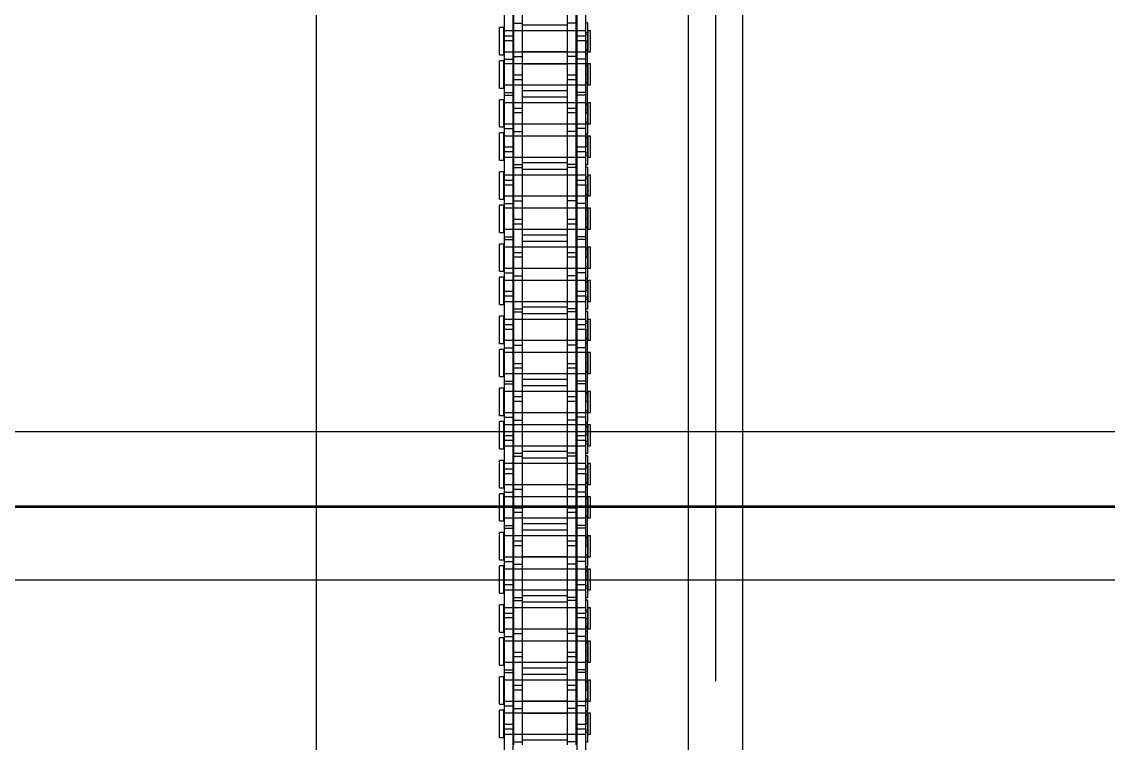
# Model space of a CAD drawing. Header units: metres. Extents: x 0 to 63075, y 0 to 44550.
# Drawn here: x 14057.3 to 14248.7, y 28111.1 to 28238.1 of the extents above; entities that cross this region are included whole.
import ezdxf

# ---------------------------------------------------------------- set-up
doc = ezdxf.new("R2010")
doc.units = ezdxf.units.M
doc.header["$LTSCALE"] = 75
for name, pattern in [('CENTER2', [28.575, 19.05, -3.175, 3.175, -3.175]), ('CENTERX2', [101.6, 63.5, -12.7, 12.7, -12.7]), ('HIDDEN2', [4.7625, 3.175, -1.5875])]:
    doc.linetypes.add(name, pattern=pattern)
for name, color, linetype in [('SC1', 7, 'CENTER2'), ('SDM', 7, 'Continuous'), ('SL1', 8, 'Continuous'), ('SL4', 4, 'Continuous'), ('ST1', 7, 'HIDDEN2')]:
    doc.layers.add(name, color=color, linetype=linetype)

# ---------------------------------------------------------------- blocks, each defined once
blk = doc.blocks.new('A$C52ce5e24')
at = {"layer": 'SL1'}
for p, q in [((8651.96, 6614.38), (4151.96, 6614.38)), ((8651.96, 6614.38), (4151.96, 6614.38)), ((0, 6601.33), (12183.08, 6601.33)), ((8503.96, 6601.33), (4299.96, 6601.33)), ((8651.96, 6588.28), (4151.96, 6588.28)), ((8651.96, 6588.28), (4151.96, 6588.28))]:
    blk.add_line(p, q, dxfattribs=at)
blk = doc.blocks.new('A$Cb6dca9d5')
at = {"layer": 'SL4'}
for p, q in [((262.77, 1009.76), (262.77, 2334.74)), ((328.24, 1009.76), (328.24, 2334.74)), ((337.77, 2334.74), (337.77, 1009.76))]:
    blk.add_line(p, q, dxfattribs=at)
at = {"layer": 'ST1'}
for p, q in [((328.24, 1009.76), (328.24, 2334.74)), ((333, 2334.74), (333, 1009.76)), ((297.51, 1498.05), (297.51, 1504.4)), ((299.03, 1498.05), (299.03, 1504.4)), ((306.96, 1498.05), (306.96, 1504.4)), ((308.48, 1498.05), (308.48, 1504.4)), ((295.84, 1491.7), (295.84, 1500.8)), ((297.36, 1491.7), (297.36, 1500.8)), ((308.64, 1491.7), (308.64, 1500.8)), ((310.16, 1491.7), (310.16, 1500.8)), ((295, 1492.48), (295, 1497.28)), ((295.66, 1497.28), (295, 1497.28)), ((295.66, 1497.28), (295.66, 1492.48)), ((310.16, 1496.72), (295.66, 1496.72)), ((297.36, 1496.72), (295.84, 1496.72)), ((297.51, 1498.05), (299.03, 1498.05)), ((297.51, 1488.96), (297.51, 1498.05)), ((299.03, 1496.72), (297.51, 1496.72)), ((299.03, 1488.96), (299.03, 1498.05)), ((299.03, 1497.77), (306.96, 1497.77)), ((306.96, 1496.72), (299.03, 1496.72)), ((308.48, 1498.05), (306.96, 1498.05)), ((306.96, 1488.96), (306.96, 1498.05)), ((308.48, 1496.72), (306.96, 1496.72)), ((308.48, 1488.96), (308.48, 1498.05)), ((310.16, 1496.72), (308.64, 1496.72)), ((310.49, 1498.11), (310.16, 1498.11)), ((310.49, 1498.11), (310.49, 1494.88)), ((310.53, 1496.72), (310.53, 1493.03)), ((311, 1496.72), (310.53, 1496.72)), ((311, 1493.03), (311, 1496.72)), ((295.84, 1495.81), (297.36, 1495.81)), ((297.36, 1494.95), (295.84, 1494.95)), ((308.64, 1495.81), (310.16, 1495.81)), ((310.16, 1494.95), (308.64, 1494.95)), ((310.53, 1496.35), (310.16, 1496.35)), ((310.49, 1495.98), (310.16, 1495.98)), ((310.49, 1494.88), (310.16, 1494.88)), ((310.49, 1482.18), (310.49, 1494.88)), ((295.66, 1493.03), (310.16, 1493.03)), ((295.84, 1493.03), (297.36, 1493.03)), ((297.51, 1493.03), (299.03, 1493.03)), ((299.03, 1493.03), (306.96, 1493.03)), ((306.96, 1492.99), (299.03, 1492.99)), ((306.96, 1493.03), (308.48, 1493.03)), ((308.64, 1493.03), (310.16, 1493.03)), ((310.16, 1493.4), (310.53, 1493.4)), ((310.49, 1493.26), (310.16, 1493.26)), ((310.53, 1493.03), (311, 1493.03)), ((295, 1492.48), (295.66, 1492.48)), ((295, 1486.63), (295, 1491.43)), ((295.66, 1491.43), (295, 1491.43)), ((295.66, 1491.43), (295.66, 1486.63)), ((310.16, 1490.87), (295.66, 1490.87)), ((295.84, 1491.7), (297.36, 1491.7)), ((295.84, 1485.35), (295.84, 1491.7)), ((297.36, 1490.87), (295.84, 1490.87)), ((297.36, 1485.35), (297.36, 1491.7)), ((297.51, 1492.2), (299.03, 1492.2)), ((299.03, 1490.87), (297.51, 1490.87)), ((299.03, 1490.92), (306.96, 1490.92)), ((306.96, 1490.87), (299.03, 1490.87)), ((308.48, 1492.2), (306.96, 1492.2)), ((308.48, 1490.87), (306.96, 1490.87)), ((310.16, 1491.7), (308.64, 1491.7)), ((308.64, 1485.35), (308.64, 1491.7)), ((310.49, 1490.87), (308.64, 1490.87)), ((310.49, 1492.58), (310.16, 1492.58)), ((310.16, 1485.35), (310.16, 1491.7)), ((310.53, 1490.87), (310.53, 1487.18)), ((311, 1490.87), (310.53, 1490.87)), ((311, 1487.18), (311, 1490.87)), ((297.51, 1488.1), (297.51, 1488.96)), ((297.51, 1488.96), (299.03, 1488.96)), ((299.03, 1488.1), (299.03, 1488.96)), ((306.96, 1488.1), (306.96, 1488.96)), ((306.96, 1488.96), (308.48, 1488.96)), ((308.48, 1488.1), (308.48, 1488.96)), ((310.53, 1490.5), (310.16, 1490.5)), ((310.49, 1489.03), (310.16, 1489.03)), ((295.66, 1487.18), (310.16, 1487.18)), ((295.84, 1487.18), (297.36, 1487.18)), ((297.51, 1479), (297.51, 1488.1)), ((299.03, 1488.1), (297.51, 1488.1)), ((297.51, 1487.18), (299.03, 1487.18)), ((299.03, 1479), (299.03, 1488.1)), ((299.03, 1487.18), (306.96, 1487.18)), ((306.96, 1479), (306.96, 1488.1)), ((308.48, 1488.1), (306.96, 1488.1)), ((306.96, 1487.18), (308.48, 1487.18)), ((308.48, 1479), (308.48, 1488.1)), ((308.64, 1487.18), (310.16, 1487.18)), ((310.16, 1487.55), (310.53, 1487.55)), ((310.49, 1487.41), (310.16, 1487.41)), ((310.53, 1487.18), (311, 1487.18)), ((295, 1486.63), (295.66, 1486.63)), ((295.84, 1485.85), (297.36, 1485.85)), ((295.84, 1485.35), (297.36, 1485.35)), ((295.84, 1476.26), (295.84, 1485.35)), ((297.36, 1476.26), (297.36, 1485.35)), ((306.96, 1486.14), (299.03, 1486.14)), ((299.03, 1485.07), (306.96, 1485.07)), ((310.16, 1485.85), (308.64, 1485.85)), ((310.16, 1485.35), (308.64, 1485.35)), ((308.64, 1476.26), (308.64, 1485.35)), ((310.16, 1476.26), (310.16, 1485.35)), ((295, 1479.78), (295, 1484.58)), ((295.66, 1484.58), (295, 1484.58)), ((295.66, 1484.58), (295.66, 1479.78)), ((310.16, 1484.02), (295.66, 1484.02)), ((297.36, 1484.02), (295.84, 1484.02)), ((299.03, 1484.02), (297.51, 1484.02)), ((306.96, 1484.02), (299.03, 1484.02)), ((308.48, 1484.02), (306.96, 1484.02)), ((310.16, 1484.02), (308.64, 1484.02)), ((310.49, 1483.8), (310.16, 1483.8)), ((310.53, 1483.65), (310.16, 1483.65)), ((310.53, 1484.02), (310.53, 1480.33)), ((311, 1484.02), (310.53, 1484.02)), ((311, 1480.33), (311, 1484.02)), ((297.51, 1483.11), (299.03, 1483.11)), ((299.03, 1482.25), (297.51, 1482.25)), ((306.96, 1483.11), (308.48, 1483.11)), ((308.48, 1482.25), (306.96, 1482.25)), ((310.49, 1482.18), (310.16, 1482.18)), ((310.49, 1482.18), (310.49, 1478.62)), ((295, 1479.78), (295.66, 1479.78)), ((295.66, 1480.33), (310.16, 1480.33)), ((295.84, 1480.33), (297.36, 1480.33)), ((295.84, 1479.5), (297.36, 1479.5)), ((297.51, 1480.33), (299.03, 1480.33)), ((299.03, 1480.33), (306.96, 1480.33)), ((306.96, 1480.29), (299.03, 1480.29)), ((306.96, 1480.33), (308.48, 1480.33)), ((308.64, 1480.33), (310.49, 1480.33)), ((310.16, 1479.5), (308.64, 1479.5)), ((310.16, 1480.7), (310.53, 1480.7)), ((310.53, 1480.33), (311, 1480.33)), ((295, 1473.93), (295, 1478.73)), ((295.66, 1478.73), (295, 1478.73)), ((295.66, 1478.73), (295.66, 1473.93)), ((310.16, 1478.17), (295.66, 1478.17)), ((297.36, 1478.17), (295.84, 1478.17)), ((297.51, 1479), (299.03, 1479)), ((297.51, 1472.65), (297.51, 1479)), ((299.03, 1478.17), (297.51, 1478.17)), ((299.03, 1472.65), (299.03, 1479)), ((299.03, 1478.22), (306.96, 1478.22)), ((306.96, 1478.17), (299.03, 1478.17)), ((308.48, 1479), (306.96, 1479)), ((306.96, 1472.65), (306.96, 1479)), ((308.48, 1478.17), (306.96, 1478.17)), ((308.48, 1472.65), (308.48, 1479)), ((310.16, 1478.17), (308.64, 1478.17)), ((310.16, 1478.62), (310.49, 1478.62)), ((310.49, 1477.95), (310.16, 1477.95)), ((310.53, 1477.8), (310.16, 1477.8)), ((310.49, 1476.33), (310.49, 1478.62)), ((310.53, 1478.17), (310.53, 1474.48)), ((311, 1478.17), (310.53, 1478.17)), ((311, 1474.48), (311, 1478.17)), ((295.84, 1475.4), (295.84, 1476.26)), ((295.84, 1476.26), (297.36, 1476.26)), ((297.36, 1475.4), (297.36, 1476.26)), ((308.64, 1475.4), (308.64, 1476.26)), ((308.64, 1476.26), (310.16, 1476.26)), ((310.49, 1476.33), (310.16, 1476.33)), ((310.16, 1475.4), (310.16, 1476.26)), ((310.49, 1476.33), (310.49, 1473.1)), ((295, 1473.93), (295.66, 1473.93)), ((295.66, 1474.48), (310.16, 1474.48)), ((295.84, 1466.3), (295.84, 1475.4)), ((297.36, 1475.4), (295.84, 1475.4)), ((295.84, 1474.48), (297.36, 1474.48)), ((297.36, 1466.3), (297.36, 1475.4)), ((297.51, 1474.48), (299.03, 1474.48)), ((299.03, 1474.48), (306.96, 1474.48)), ((306.96, 1474.48), (308.48, 1474.48)), ((308.64, 1466.3), (308.64, 1475.4)), ((310.16, 1475.4), (308.64, 1475.4)), ((308.64, 1474.48), (310.16, 1474.48)), ((310.16, 1466.3), (310.16, 1475.4)), ((310.49, 1475.22), (310.16, 1475.22)), ((310.16, 1474.85), (310.53, 1474.85)), ((310.53, 1474.48), (311, 1474.48)), ((295, 1467.08), (295, 1471.88)), ((295.66, 1471.88), (295, 1471.88)), ((295.66, 1471.88), (295.66, 1467.08)), ((297.51, 1473.15), (299.03, 1473.15)), ((297.51, 1472.65), (299.03, 1472.65)), ((297.51, 1463.56), (297.51, 1472.65)), ((299.03, 1463.56), (299.03, 1472.65)), ((306.96, 1473.44), (299.03, 1473.44)), ((299.03, 1472.37), (306.96, 1472.37)), ((308.48, 1473.15), (306.96, 1473.15)), ((308.48, 1472.65), (306.96, 1472.65)), ((306.96, 1463.56), (306.96, 1472.65)), ((308.48, 1463.56), (308.48, 1472.65)), ((310.49, 1473.1), (310.16, 1473.1)), ((310.49, 1472.71), (310.16, 1472.71)), ((310.49, 1472.71), (310.49, 1469.48)), ((310.16, 1471.32), (295.66, 1471.32)), ((297.36, 1471.32), (295.84, 1471.32)), ((295.84, 1470.41), (297.36, 1470.41)), ((299.03, 1471.32), (297.51, 1471.32)), ((306.96, 1471.32), (299.03, 1471.32)), ((308.48, 1471.32), (306.96, 1471.32)), ((310.16, 1471.32), (308.64, 1471.32)), ((308.64, 1470.41), (310.16, 1470.41)), ((310.53, 1470.95), (310.16, 1470.95)), ((310.49, 1470.58), (310.16, 1470.58)), ((310.53, 1471.32), (310.53, 1467.63)), ((311, 1471.32), (310.53, 1471.32)), ((311, 1467.63), (311, 1471.32)), ((297.36, 1469.55), (295.84, 1469.55)), ((310.16, 1469.55), (308.64, 1469.55)), ((310.49, 1469.48), (310.16, 1469.48)), ((310.16, 1468), (310.53, 1468)), ((310.49, 1467.86), (310.16, 1467.86)), ((310.49, 1456.78), (310.49, 1469.48)), ((295, 1467.08), (295.66, 1467.08)), ((295, 1461.23), (295, 1466.03)), ((295.66, 1466.03), (295, 1466.03)), ((295.66, 1467.63), (310.16, 1467.63)), ((295.66, 1466.03), (295.66, 1461.23)), ((295.84, 1467.63), (297.36, 1467.63)), ((295.84, 1466.3), (297.36, 1466.3)), ((295.84, 1459.95), (295.84, 1466.3)), ((297.36, 1459.95), (297.36, 1466.3)), ((297.51, 1467.63), (299.03, 1467.63)), ((297.51, 1466.8), (299.03, 1466.8)), ((299.03, 1467.63), (306.96, 1467.63)), ((306.96, 1467.59), (299.03, 1467.59)), ((306.96, 1467.63), (308.48, 1467.63)), ((308.48, 1466.8), (306.96, 1466.8)), ((308.64, 1467.63), (310.16, 1467.63)), ((310.16, 1466.3), (308.64, 1466.3)), ((308.64, 1459.95), (308.64, 1466.3)), ((310.49, 1467.18), (310.16, 1467.18)), ((310.16, 1459.95), (310.16, 1466.3)), ((310.53, 1467.63), (311, 1467.63)), ((310.16, 1465.47), (295.66, 1465.47)), ((297.36, 1465.47), (295.84, 1465.47)), ((299.03, 1465.47), (297.51, 1465.47)), ((299.03, 1465.52), (306.96, 1465.52)), ((306.96, 1465.47), (299.03, 1465.47)), ((308.48, 1465.47), (306.96, 1465.47)), ((310.49, 1465.47), (308.64, 1465.47)), ((310.53, 1465.1), (310.16, 1465.1)), ((310.53, 1465.47), (310.53, 1461.78)), ((311, 1465.47), (310.53, 1465.47)), ((311, 1461.78), (311, 1465.47)), ((297.51, 1462.7), (297.51, 1463.56)), ((297.51, 1463.56), (299.03, 1463.56)), ((297.51, 1453.6), (297.51, 1462.7)), ((299.03, 1462.7), (297.51, 1462.7)), ((299.03, 1462.7), (299.03, 1463.56)), ((299.03, 1453.6), (299.03, 1462.7)), ((306.96, 1462.7), (306.96, 1463.56)), ((306.96, 1463.56), (308.48, 1463.56)), ((306.96, 1453.6), (306.96, 1462.7)), ((308.48, 1462.7), (306.96, 1462.7)), ((308.48, 1462.7), (308.48, 1463.56)), ((308.48, 1453.6), (308.48, 1462.7)), ((310.49, 1463.63), (310.16, 1463.63)), ((310.16, 1462.15), (310.53, 1462.15)), ((295, 1461.23), (295.66, 1461.23)), ((295.66, 1461.78), (310.16, 1461.78)), ((295.84, 1461.78), (297.36, 1461.78)), ((295.84, 1460.45), (297.36, 1460.45)), ((297.51, 1461.78), (299.03, 1461.78)), ((299.03, 1461.78), (306.96, 1461.78)), ((306.96, 1460.74), (299.03, 1460.74)), ((306.96, 1461.78), (308.48, 1461.78)), ((308.64, 1461.78), (310.16, 1461.78)), ((310.16, 1460.45), (308.64, 1460.45)), ((310.49, 1462.01), (310.16, 1462.01)), ((310.53, 1461.78), (311, 1461.78)), ((295, 1454.38), (295, 1459.18)), ((295.66, 1459.18), (295, 1459.18)), ((295.66, 1459.18), (295.66, 1454.38)), ((310.16, 1458.62), (295.66, 1458.62)), ((295.84, 1459.95), (297.36, 1459.95)), ((295.84, 1450.86), (295.84, 1459.95)), ((297.36, 1458.62), (295.84, 1458.62)), ((297.36, 1450.86), (297.36, 1459.95)), ((299.03, 1458.62), (297.51, 1458.62)), ((299.03, 1459.67), (306.96, 1459.67)), ((306.96, 1458.62), (299.03, 1458.62)), ((308.48, 1458.62), (306.96, 1458.62)), ((310.16, 1459.95), (308.64, 1459.95)), ((308.64, 1450.86), (308.64, 1459.95)), ((310.16, 1458.62), (308.64, 1458.62)), ((310.16, 1450.86), (310.16, 1459.95)), ((310.49, 1458.4), (310.16, 1458.4)), ((310.53, 1458.62), (310.53, 1454.93)), ((311, 1458.62), (310.53, 1458.62)), ((311, 1454.93), (311, 1458.62)), ((297.51, 1457.71), (299.03, 1457.71)), ((299.03, 1456.85), (297.51, 1456.85)), ((306.96, 1457.71), (308.48, 1457.71)), ((308.48, 1456.85), (306.96, 1456.85)), ((310.53, 1458.25), (310.16, 1458.25)), ((310.49, 1456.78), (310.16, 1456.78)), ((310.49, 1456.78), (310.49, 1453.22)), ((295.66, 1454.93), (310.16, 1454.93)), ((295.84, 1454.93), (297.36, 1454.93)), ((297.51, 1454.93), (299.03, 1454.93)), ((299.03, 1454.93), (306.96, 1454.93)), ((306.96, 1454.89), (299.03, 1454.89)), ((306.96, 1454.93), (308.48, 1454.93)), ((308.64, 1454.93), (310.49, 1454.93)), ((310.16, 1455.3), (310.53, 1455.3)), ((310.53, 1454.93), (311, 1454.93)), ((295, 1454.38), (295.66, 1454.38)), ((295, 1448.53), (295, 1453.33)), ((295.66, 1453.33), (295, 1453.33)), ((295.66, 1453.33), (295.66, 1448.53)), ((310.16, 1452.77), (295.66, 1452.77)), ((295.84, 1454.1), (297.36, 1454.1)), ((297.36, 1452.77), (295.84, 1452.77)), ((297.51, 1453.6), (299.03, 1453.6)), ((297.51, 1447.25), (297.51, 1453.6)), ((299.03, 1452.77), (297.51, 1452.77)), ((299.03, 1447.25), (299.03, 1453.6)), ((299.03, 1452.82), (306.96, 1452.82)), ((306.96, 1452.77), (299.03, 1452.77)), ((308.48, 1453.6), (306.96, 1453.6)), ((306.96, 1447.25), (306.96, 1453.6)), ((308.48, 1452.77), (306.96, 1452.77)), ((308.48, 1447.25), (308.48, 1453.6)), ((310.16, 1454.1), (308.64, 1454.1)), ((310.16, 1452.77), (308.64, 1452.77)), ((310.16, 1453.22), (310.49, 1453.22)), ((310.49, 1452.55), (310.16, 1452.55)), ((310.49, 1450.93), (310.49, 1453.22)), ((310.53, 1452.77), (310.53, 1449.08)), ((311, 1452.77), (310.53, 1452.77)), ((311, 1449.08), (311, 1452.77)), ((295.84, 1450), (295.84, 1450.86)), ((295.84, 1450.86), (297.36, 1450.86)), ((297.36, 1450), (297.36, 1450.86)), ((308.64, 1450), (308.64, 1450.86)), ((308.64, 1450.86), (310.16, 1450.86)), ((310.53, 1452.4), (310.16, 1452.4)), ((310.49, 1450.93), (310.16, 1450.93)), ((310.16, 1450), (310.16, 1450.86)), ((310.49, 1450.93), (310.49, 1447.7)), ((295.66, 1449.08), (310.16, 1449.08)), ((295.84, 1440.9), (295.84, 1450)), ((297.36, 1450), (295.84, 1450)), ((295.84, 1449.08), (297.36, 1449.08)), ((297.36, 1440.9), (297.36, 1450)), ((297.51, 1449.08), (299.03, 1449.08)), ((299.03, 1449.08), (306.96, 1449.08)), ((306.96, 1449.08), (308.48, 1449.08)), ((308.64, 1440.9), (308.64, 1450)), ((310.16, 1450), (308.64, 1450)), ((308.64, 1449.08), (310.16, 1449.08)), ((310.16, 1440.9), (310.16, 1450)), ((310.49, 1449.82), (310.16, 1449.82)), ((310.16, 1449.45), (310.53, 1449.45)), ((310.53, 1449.08), (311, 1449.08)), ((295, 1448.53), (295.66, 1448.53)), ((297.51, 1447.75), (299.03, 1447.75)), ((297.51, 1447.25), (299.03, 1447.25)), ((297.51, 1438.16), (297.51, 1447.25)), ((299.03, 1438.16), (299.03, 1447.25)), ((306.96, 1448.04), (299.03, 1448.04)), ((299.03, 1446.97), (306.96, 1446.97)), ((308.48, 1447.75), (306.96, 1447.75)), ((308.48, 1447.25), (306.96, 1447.25)), ((306.96, 1438.16), (306.96, 1447.25)), ((308.48, 1438.16), (308.48, 1447.25)), ((310.49, 1447.7), (310.16, 1447.7)), ((310.49, 1447.31), (310.16, 1447.31)), ((310.49, 1447.31), (310.49, 1444.08)), ((295, 1441.68), (295, 1446.48)), ((295.66, 1446.48), (295, 1446.48)), ((295.66, 1446.48), (295.66, 1441.68)), ((310.16, 1445.92), (295.66, 1445.92)), ((297.36, 1445.92), (295.84, 1445.92)), ((295.84, 1445.01), (297.36, 1445.01)), ((299.03, 1445.92), (297.51, 1445.92)), ((306.96, 1445.92), (299.03, 1445.92)), ((308.48, 1445.92), (306.96, 1445.92)), ((310.16, 1445.92), (308.64, 1445.92)), ((308.64, 1445.01), (310.16, 1445.01)), ((310.53, 1445.55), (310.16, 1445.55)), ((310.49, 1445.18), (310.16, 1445.18)), ((310.53, 1445.92), (310.53, 1442.23)), ((311, 1445.92), (310.53, 1445.92)), ((311, 1442.23), (311, 1445.92)), ((297.36, 1444.15), (295.84, 1444.15)), ((310.16, 1444.15), (308.64, 1444.15)), ((310.49, 1444.08), (310.16, 1444.08)), ((310.49, 1431.38), (310.49, 1444.08)), ((295, 1441.68), (295.66, 1441.68)), ((295.66, 1442.23), (310.16, 1442.23)), ((295.84, 1442.23), (297.36, 1442.23)), ((297.51, 1442.23), (299.03, 1442.23)), ((297.51, 1441.4), (299.03, 1441.4)), ((299.03, 1442.23), (306.96, 1442.23)), ((306.96, 1442.19), (299.03, 1442.19)), ((306.96, 1442.23), (308.48, 1442.23)), ((308.48, 1441.4), (306.96, 1441.4)), ((308.64, 1442.23), (310.16, 1442.23)), ((310.16, 1442.6), (310.53, 1442.6)), ((310.49, 1442.46), (310.16, 1442.46)), ((310.49, 1441.78), (310.16, 1441.78)), ((310.53, 1442.23), (311, 1442.23)), ((295, 1435.83), (295, 1440.63)), ((295.66, 1440.63), (295, 1440.63)), ((295.66, 1440.63), (295.66, 1435.83)), ((310.16, 1440.07), (295.66, 1440.07)), ((295.84, 1440.9), (297.36, 1440.9)), ((295.84, 1434.55), (295.84, 1440.9)), ((297.36, 1440.07), (295.84, 1440.07)), ((297.36, 1434.55), (297.36, 1440.9)), ((299.03, 1440.07), (297.51, 1440.07)), ((299.03, 1440.12), (306.96, 1440.12)), ((306.96, 1440.07), (299.03, 1440.07)), ((308.48, 1440.07), (306.96, 1440.07)), ((310.16, 1440.9), (308.64, 1440.9)), ((308.64, 1434.55), (308.64, 1440.9)), ((310.49, 1440.07), (308.64, 1440.07)), ((310.16, 1434.55), (310.16, 1440.9)), ((310.53, 1439.7), (310.16, 1439.7)), ((310.53, 1440.07), (310.53, 1436.38)), ((311, 1440.07), (310.53, 1440.07)), ((311, 1436.38), (311, 1440.07)), ((297.51, 1437.3), (297.51, 1438.16)), ((297.51, 1438.16), (299.03, 1438.16)), ((297.51, 1428.2), (297.51, 1437.3)), ((299.03, 1437.3), (297.51, 1437.3)), ((299.03, 1437.3), (299.03, 1438.16)), ((299.03, 1428.2), (299.03, 1437.3)), ((306.96, 1437.3), (306.96, 1438.16)), ((306.96, 1438.16), (308.48, 1438.16)), ((306.96, 1428.2), (306.96, 1437.3)), ((308.48, 1437.3), (306.96, 1437.3)), ((308.48, 1437.3), (308.48, 1438.16)), ((308.48, 1428.2), (308.48, 1437.3)), ((310.49, 1438.23), (310.16, 1438.23)), ((295, 1435.83), (295.66, 1435.83)), ((295.66, 1436.38), (310.16, 1436.38)), ((295.84, 1436.38), (297.36, 1436.38)), ((297.51, 1436.38), (299.03, 1436.38)), ((299.03, 1436.38), (306.96, 1436.38)), ((306.96, 1435.34), (299.03, 1435.34)), ((306.96, 1436.38), (308.48, 1436.38)), ((308.64, 1436.38), (310.16, 1436.38)), ((310.16, 1436.75), (310.53, 1436.75)), ((310.49, 1436.61), (310.16, 1436.61)), ((310.53, 1436.38), (311, 1436.38)), ((295, 1428.98), (295, 1433.78)), ((295.66, 1433.78), (295, 1433.78)), ((295.66, 1433.78), (295.66, 1428.98)), ((295.84, 1435.05), (297.36, 1435.05)), ((295.84, 1434.55), (297.36, 1434.55)), ((295.84, 1425.46), (295.84, 1434.55)), ((297.36, 1425.46), (297.36, 1434.55)), ((299.03, 1434.27), (306.96, 1434.27)), ((310.16, 1435.05), (308.64, 1435.05)), ((310.16, 1434.55), (308.64, 1434.55)), ((308.64, 1425.46), (308.64, 1434.55)), ((310.16, 1425.46), (310.16, 1434.55)), ((310.16, 1433.22), (295.66, 1433.22)), ((297.36, 1433.22), (295.84, 1433.22)), ((299.03, 1433.22), (297.51, 1433.22)), ((297.51, 1432.31), (299.03, 1432.31)), ((306.96, 1433.22), (299.03, 1433.22)), ((308.48, 1433.22), (306.96, 1433.22)), ((306.96, 1432.31), (308.48, 1432.31)), ((310.16, 1433.22), (308.64, 1433.22)), ((310.49, 1433), (310.16, 1433)), ((310.53, 1432.85), (310.16, 1432.85)), ((310.53, 1433.22), (310.53, 1429.53)), ((311, 1433.22), (310.53, 1433.22)), ((311, 1429.53), (311, 1433.22)), ((299.03, 1431.45), (297.51, 1431.45)), ((308.48, 1431.45), (306.96, 1431.45)), ((310.49, 1431.38), (310.16, 1431.38)), ((310.16, 1429.9), (310.53, 1429.9)), ((310.49, 1431.38), (310.49, 1427.82)), ((295, 1428.98), (295.66, 1428.98)), ((295, 1423.13), (295, 1427.93)), ((295.66, 1427.93), (295, 1427.93)), ((295.66, 1429.53), (310.16, 1429.53)), ((295.66, 1427.93), (295.66, 1423.13)), ((295.84, 1429.53), (297.36, 1429.53)), ((295.84, 1428.7), (297.36, 1428.7)), ((297.51, 1429.53), (299.03, 1429.53)), ((297.51, 1428.2), (299.03, 1428.2)), ((297.51, 1421.85), (297.51, 1428.2)), ((299.03, 1421.85), (299.03, 1428.2)), ((299.03, 1429.53), (306.96, 1429.53)), ((306.96, 1429.49), (299.03, 1429.49)), ((306.96, 1429.53), (308.48, 1429.53)), ((308.48, 1428.2), (306.96, 1428.2)), ((306.96, 1421.85), (306.96, 1428.2)), ((308.48, 1421.85), (308.48, 1428.2)), ((308.64, 1429.53), (310.49, 1429.53)), ((310.16, 1428.7), (308.64, 1428.7)), ((310.16, 1427.82), (310.49, 1427.82)), ((310.49, 1425.53), (310.49, 1427.82)), ((310.53, 1429.53), (311, 1429.53)), ((310.16, 1427.37), (295.66, 1427.37)), ((297.36, 1427.37), (295.84, 1427.37)), ((299.03, 1427.37), (297.51, 1427.37)), ((299.03, 1427.42), (306.96, 1427.42)), ((306.96, 1427.37), (299.03, 1427.37)), ((308.48, 1427.37), (306.96, 1427.37)), ((310.16, 1427.37), (308.64, 1427.37)), ((310.49, 1427.15), (310.16, 1427.15)), ((310.53, 1427), (310.16, 1427)), ((310.53, 1427.37), (310.53, 1423.68)), ((311, 1427.37), (310.53, 1427.37)), ((311, 1423.68), (311, 1427.37)), ((295.84, 1424.6), (295.84, 1425.46)), ((295.84, 1425.46), (297.36, 1425.46)), ((295.84, 1415.5), (295.84, 1424.6)), ((297.36, 1424.6), (295.84, 1424.6)), ((297.36, 1424.6), (297.36, 1425.46)), ((297.36, 1415.5), (297.36, 1424.6)), ((308.64, 1424.6), (308.64, 1425.46)), ((308.64, 1425.46), (310.16, 1425.46)), ((308.64, 1415.5), (308.64, 1424.6)), ((310.16, 1424.6), (308.64, 1424.6)), ((310.49, 1425.53), (310.16, 1425.53)), ((310.16, 1424.6), (310.16, 1425.46)), ((310.16, 1415.5), (310.16, 1424.6)), ((310.49, 1424.42), (310.16, 1424.42)), ((310.16, 1424.05), (310.53, 1424.05)), ((310.49, 1425.53), (310.49, 1422.3)), ((295, 1423.13), (295.66, 1423.13)), ((295.66, 1423.68), (310.16, 1423.68)), ((295.84, 1423.68), (297.36, 1423.68)), ((297.51, 1423.68), (299.03, 1423.68)), ((297.51, 1422.35), (299.03, 1422.35)), ((299.03, 1423.68), (306.96, 1423.68)), ((306.96, 1422.64), (299.03, 1422.64)), ((306.96, 1423.68), (308.48, 1423.68)), ((308.48, 1422.35), (306.96, 1422.35)), ((308.64, 1423.68), (310.16, 1423.68)), ((310.49, 1422.3), (310.16, 1422.3)), ((310.49, 1421.91), (310.16, 1421.91)), ((310.49, 1421.91), (310.49, 1418.68)), ((310.53, 1423.68), (311, 1423.68)), ((295, 1416.28), (295, 1421.08)), ((295.66, 1421.08), (295, 1421.08)), ((295.66, 1421.08), (295.66, 1416.28)), ((310.16, 1420.52), (295.66, 1420.52)), ((297.36, 1420.52), (295.84, 1420.52)), ((297.51, 1421.85), (299.03, 1421.85)), ((297.51, 1412.76), (297.51, 1421.85)), ((299.03, 1420.52), (297.51, 1420.52)), ((299.03, 1412.76), (299.03, 1421.85)), ((299.03, 1421.57), (306.96, 1421.57)), ((306.96, 1420.52), (299.03, 1420.52)), ((308.48, 1421.85), (306.96, 1421.85)), ((306.96, 1412.76), (306.96, 1421.85)), ((308.48, 1420.52), (306.96, 1420.52)), ((308.48, 1412.76), (308.48, 1421.85)), ((310.16, 1420.52), (308.64, 1420.52)), ((310.53, 1420.15), (310.16, 1420.15)), ((310.53, 1420.52), (310.53, 1416.83)), ((311, 1420.52), (310.53, 1420.52)), ((311, 1416.83), (311, 1420.52)), ((295.84, 1419.61), (297.36, 1419.61)), ((297.36, 1418.75), (295.84, 1418.75)), ((308.64, 1419.61), (310.16, 1419.61)), ((310.16, 1418.75), (308.64, 1418.75)), ((310.49, 1419.78), (310.16, 1419.78)), ((310.49, 1418.68), (310.16, 1418.68)), ((310.49, 1405.98), (310.49, 1418.68)), ((295, 1416.28), (295.66, 1416.28)), ((295.66, 1416.83), (310.16, 1416.83)), ((295.84, 1416.83), (297.36, 1416.83)), ((297.51, 1416.83), (299.03, 1416.83)), ((299.03, 1416.83), (306.96, 1416.83)), ((306.96, 1416.79), (299.03, 1416.79)), ((306.96, 1416.83), (308.48, 1416.83)), ((308.64, 1416.83), (310.16, 1416.83)), ((310.16, 1417.2), (310.53, 1417.2)), ((310.49, 1417.06), (310.16, 1417.06)), ((310.49, 1416.38), (310.16, 1416.38)), ((310.53, 1416.83), (311, 1416.83)), ((295, 1410.43), (295, 1415.23)), ((295.66, 1415.23), (295, 1415.23)), ((295.66, 1415.23), (295.66, 1410.43)), ((310.16, 1414.67), (295.66, 1414.67)), ((295.84, 1415.5), (297.36, 1415.5)), ((295.84, 1409.15), (295.84, 1415.5)), ((297.36, 1414.67), (295.84, 1414.67)), ((297.36, 1409.15), (297.36, 1415.5)), ((297.51, 1416), (299.03, 1416)), ((299.03, 1414.67), (297.51, 1414.67)), ((299.03, 1414.72), (306.96, 1414.72)), ((306.96, 1414.67), (299.03, 1414.67)), ((308.48, 1416), (306.96, 1416)), ((308.48, 1414.67), (306.96, 1414.67)), ((310.16, 1415.5), (308.64, 1415.5)), ((308.64, 1409.15), (308.64, 1415.5)), ((310.49, 1414.67), (308.64, 1414.67)), ((310.16, 1409.15), (310.16, 1415.5)), ((310.53, 1414.3), (310.16, 1414.3)), ((310.53, 1414.67), (310.53, 1410.98)), ((311, 1414.67), (310.53, 1414.67)), ((311, 1410.98), (311, 1414.67)), ((297.51, 1411.9), (297.51, 1412.76)), ((297.51, 1412.76), (299.03, 1412.76)), ((299.03, 1411.9), (299.03, 1412.76)), ((306.96, 1411.9), (306.96, 1412.76)), ((306.96, 1412.76), (308.48, 1412.76)), ((308.48, 1411.9), (308.48, 1412.76)), ((310.49, 1412.83), (310.16, 1412.83)), ((295, 1410.43), (295.66, 1410.43)), ((295.66, 1410.98), (310.16, 1410.98)), ((295.84, 1410.98), (297.36, 1410.98)), ((297.51, 1402.8), (297.51, 1411.9)), ((299.03, 1411.9), (297.51, 1411.9)), ((297.51, 1410.98), (299.03, 1410.98)), ((299.03, 1402.8), (299.03, 1411.9)), ((299.03, 1410.98), (306.96, 1410.98)), ((306.96, 1402.8), (306.96, 1411.9)), ((308.48, 1411.9), (306.96, 1411.9)), ((306.96, 1410.98), (308.48, 1410.98)), ((308.48, 1402.8), (308.48, 1411.9)), ((308.64, 1410.98), (310.16, 1410.98)), ((310.16, 1411.35), (310.53, 1411.35)), ((310.49, 1411.21), (310.16, 1411.21)), ((310.53, 1410.98), (311, 1410.98)), ((295.84, 1409.65), (297.36, 1409.65)), ((295.84, 1409.15), (297.36, 1409.15)), ((295.84, 1400.06), (295.84, 1409.15)), ((297.36, 1400.06), (297.36, 1409.15)), ((306.96, 1409.94), (299.03, 1409.94)), ((299.03, 1408.87), (306.96, 1408.87)), ((310.16, 1409.65), (308.64, 1409.65)), ((310.16, 1409.15), (308.64, 1409.15)), ((308.64, 1400.06), (308.64, 1409.15)), ((310.16, 1400.06), (310.16, 1409.15)), ((295, 1403.58), (295, 1408.38)), ((295.66, 1408.38), (295, 1408.38)), ((295.66, 1408.38), (295.66, 1403.58)), ((310.16, 1407.82), (295.66, 1407.82)), ((297.36, 1407.82), (295.84, 1407.82)), ((299.03, 1407.82), (297.51, 1407.82)), ((297.51, 1406.91), (299.03, 1406.91)), ((306.96, 1407.82), (299.03, 1407.82)), ((308.48, 1407.82), (306.96, 1407.82)), ((306.96, 1406.91), (308.48, 1406.91)), ((310.16, 1407.82), (308.64, 1407.82)), ((310.49, 1407.6), (310.16, 1407.6)), ((310.53, 1407.45), (310.16, 1407.45)), ((310.53, 1407.82), (310.53, 1404.13)), ((311, 1407.82), (310.53, 1407.82)), ((311, 1404.13), (311, 1407.82)), ((299.03, 1406.05), (297.51, 1406.05)), ((308.48, 1406.05), (306.96, 1406.05)), ((310.49, 1405.98), (310.16, 1405.98)), ((310.49, 1405.98), (310.49, 1402.42)), ((295, 1403.58), (295.66, 1403.58)), ((295.66, 1404.13), (310.16, 1404.13)), ((295.84, 1404.13), (297.36, 1404.13)), ((295.84, 1403.3), (297.36, 1403.3)), ((297.51, 1404.13), (299.03, 1404.13)), ((297.51, 1402.8), (299.03, 1402.8)), ((297.51, 1396.45), (297.51, 1402.8)), ((299.03, 1396.45), (299.03, 1402.8)), ((299.03, 1404.13), (306.96, 1404.13)), ((306.96, 1404.09), (299.03, 1404.09)), ((306.96, 1404.13), (308.48, 1404.13)), ((308.48, 1402.8), (306.96, 1402.8)), ((306.96, 1396.45), (306.96, 1402.8)), ((308.48, 1396.45), (308.48, 1402.8)), ((308.64, 1404.13), (310.49, 1404.13)), ((310.16, 1403.3), (308.64, 1403.3)), ((310.16, 1404.5), (310.53, 1404.5)), ((310.53, 1404.13), (311, 1404.13)), ((295, 1397.73), (295, 1402.53)), ((295.66, 1402.53), (295, 1402.53)), ((295.66, 1402.53), (295.66, 1397.73)), ((310.16, 1401.97), (295.66, 1401.97)), ((297.36, 1401.97), (295.84, 1401.97)), ((299.03, 1401.97), (297.51, 1401.97)), ((299.03, 1402.02), (306.96, 1402.02)), ((306.96, 1401.97), (299.03, 1401.97)), ((308.48, 1401.97), (306.96, 1401.97)), ((310.16, 1401.97), (308.64, 1401.97)), ((310.16, 1402.42), (310.49, 1402.42)), ((310.49, 1401.75), (310.16, 1401.75)), ((310.53, 1401.6), (310.16, 1401.6)), ((310.49, 1400.13), (310.49, 1402.42)), ((310.53, 1401.97), (310.53, 1398.28)), ((311, 1401.97), (310.53, 1401.97)), ((311, 1398.28), (311, 1401.97)), ((295.84, 1399.2), (295.84, 1400.06)), ((295.84, 1400.06), (297.36, 1400.06)), ((295.84, 1390.1), (295.84, 1399.2)), ((297.36, 1399.2), (295.84, 1399.2)), ((297.36, 1399.2), (297.36, 1400.06)), ((297.36, 1390.1), (297.36, 1399.2)), ((308.64, 1399.2), (308.64, 1400.06)), ((308.64, 1400.06), (310.16, 1400.06)), ((308.64, 1390.1), (308.64, 1399.2)), ((310.16, 1399.2), (308.64, 1399.2)), ((310.49, 1400.13), (310.16, 1400.13)), ((310.16, 1399.2), (310.16, 1400.06)), ((310.16, 1390.1), (310.16, 1399.2)), ((310.49, 1399.02), (310.16, 1399.02)), ((310.49, 1400.13), (310.49, 1396.9)), ((295, 1397.73), (295.66, 1397.73)), ((295.66, 1398.28), (310.16, 1398.28)), ((295.84, 1398.28), (297.36, 1398.28)), ((297.51, 1398.28), (299.03, 1398.28)), ((299.03, 1398.28), (306.96, 1398.28)), ((306.96, 1397.24), (299.03, 1397.24)), ((306.96, 1398.28), (308.48, 1398.28)), ((308.64, 1398.28), (310.16, 1398.28)), ((310.16, 1398.65), (310.53, 1398.65)), ((310.53, 1398.28), (311, 1398.28)), ((295, 1390.88), (295, 1395.68)), ((295.66, 1395.68), (295, 1395.68)), ((295.66, 1395.68), (295.66, 1390.88)), ((310.16, 1395.12), (295.66, 1395.12)), ((297.36, 1395.12), (295.84, 1395.12)), ((297.51, 1396.95), (299.03, 1396.95)), ((297.51, 1396.45), (299.03, 1396.45)), ((297.51, 1387.36), (297.51, 1396.45)), ((299.03, 1395.12), (297.51, 1395.12)), ((299.03, 1387.36), (299.03, 1396.45)), ((299.03, 1396.17), (306.96, 1396.17)), ((306.96, 1395.12), (299.03, 1395.12)), ((308.48, 1396.95), (306.96, 1396.95)), ((308.48, 1396.45), (306.96, 1396.45)), ((306.96, 1387.36), (306.96, 1396.45)), ((308.48, 1395.12), (306.96, 1395.12)), ((308.48, 1387.36), (308.48, 1396.45)), ((310.16, 1395.12), (308.64, 1395.12)), ((310.49, 1396.9), (310.16, 1396.9)), ((310.49, 1396.51), (310.16, 1396.51)), ((310.49, 1396.51), (310.49, 1393.28)), ((310.53, 1395.12), (310.53, 1391.43)), ((311, 1395.12), (310.53, 1395.12)), ((311, 1391.43), (311, 1395.12)), ((295.84, 1394.21), (297.36, 1394.21)), ((297.36, 1393.35), (295.84, 1393.35)), ((308.64, 1394.21), (310.16, 1394.21)), ((310.16, 1393.35), (308.64, 1393.35)), ((310.53, 1394.75), (310.16, 1394.75)), ((310.49, 1394.38), (310.16, 1394.38)), ((310.49, 1393.28), (310.16, 1393.28)), ((310.49, 1380.58), (310.49, 1393.28)), ((295.66, 1391.43), (310.16, 1391.43)), ((295.84, 1391.43), (297.36, 1391.43)), ((297.51, 1391.43), (299.03, 1391.43)), ((299.03, 1391.43), (306.96, 1391.43)), ((306.96, 1391.39), (299.03, 1391.39)), ((306.96, 1391.43), (308.48, 1391.43)), ((308.64, 1391.43), (310.16, 1391.43)), ((310.16, 1391.8), (310.53, 1391.8)), ((310.49, 1391.66), (310.16, 1391.66)), ((310.53, 1391.43), (311, 1391.43)), ((295, 1390.88), (295.66, 1390.88)), ((295, 1385.03), (295, 1389.83)), ((295.66, 1389.83), (295, 1389.83)), ((295.66, 1389.83), (295.66, 1385.03)), ((295.84, 1390.1), (297.36, 1390.1)), ((295.84, 1383.75), (295.84, 1390.1)), ((297.36, 1383.75), (297.36, 1390.1)), ((297.51, 1390.6), (299.03, 1390.6)), ((308.48, 1390.6), (306.96, 1390.6)), ((310.16, 1390.1), (308.64, 1390.1)), ((308.64, 1383.75), (308.64, 1390.1)), ((310.49, 1390.98), (310.16, 1390.98)), ((310.16, 1383.75), (310.16, 1390.1)), ((310.16, 1389.27), (295.66, 1389.27)), ((297.36, 1389.27), (295.84, 1389.27)), ((299.03, 1389.27), (297.51, 1389.27)), ((299.03, 1389.32), (306.96, 1389.32)), ((306.96, 1389.27), (299.03, 1389.27)), ((308.48, 1389.27), (306.96, 1389.27)), ((310.49, 1389.27), (308.64, 1389.27)), ((310.53, 1388.9), (310.16, 1388.9)), ((310.53, 1389.27), (310.53, 1385.58)), ((311, 1389.27), (310.53, 1389.27)), ((311, 1385.58), (311, 1389.27)), ((295.66, 1385.58), (310.16, 1385.58)), ((295.84, 1385.58), (297.36, 1385.58)), ((297.51, 1386.5), (297.51, 1387.36)), ((297.51, 1387.36), (299.03, 1387.36)), ((297.51, 1377.4), (297.51, 1386.5)), ((299.03, 1386.5), (297.51, 1386.5)), ((297.51, 1385.58), (299.03, 1385.58)), ((299.03, 1386.5), (299.03, 1387.36)), ((299.03, 1377.4), (299.03, 1386.5)), ((299.03, 1385.58), (306.96, 1385.58)), ((306.96, 1386.5), (306.96, 1387.36)), ((306.96, 1387.36), (308.48, 1387.36)), ((306.96, 1377.4), (306.96, 1386.5)), ((308.48, 1386.5), (306.96, 1386.5)), ((306.96, 1385.58), (308.48, 1385.58)), ((308.48, 1386.5), (308.48, 1387.36)), ((308.48, 1377.4), (308.48, 1386.5)), ((308.64, 1385.58), (310.16, 1385.58)), ((310.49, 1387.43), (310.16, 1387.43)), ((310.16, 1385.95), (310.53, 1385.95)), ((310.49, 1385.81), (310.16, 1385.81)), ((310.53, 1385.58), (311, 1385.58)), ((295, 1385.03), (295.66, 1385.03)), ((295.84, 1384.25), (297.36, 1384.25)), ((295.84, 1383.75), (297.36, 1383.75)), ((295.84, 1374.66), (295.84, 1383.75)), ((297.36, 1374.66), (297.36, 1383.75)), ((306.96, 1384.54), (299.03, 1384.54)), ((310.16, 1384.25), (308.64, 1384.25)), ((310.16, 1383.75), (308.64, 1383.75)), ((308.64, 1374.66), (308.64, 1383.75)), ((310.16, 1374.66), (310.16, 1383.75)), ((295, 1378.18), (295, 1382.98)), ((295.66, 1382.98), (295, 1382.98)), ((295.66, 1382.98), (295.66, 1378.18)), ((310.16, 1382.42), (295.66, 1382.42)), ((297.36, 1382.42), (295.84, 1382.42)), ((299.03, 1382.42), (297.51, 1382.42)), ((299.03, 1383.47), (306.96, 1383.47)), ((306.96, 1382.42), (299.03, 1382.42)), ((308.48, 1382.42), (306.96, 1382.42)), ((310.16, 1382.42), (308.64, 1382.42)), ((310.49, 1382.2), (310.16, 1382.2)), ((310.53, 1382.05), (310.16, 1382.05)), ((310.53, 1382.42), (310.53, 1378.73)), ((311, 1382.42), (310.53, 1382.42)), ((311, 1378.73), (311, 1382.42)), ((297.51, 1381.51), (299.03, 1381.51)), ((299.03, 1380.65), (297.51, 1380.65)), ((306.96, 1381.51), (308.48, 1381.51)), ((308.48, 1380.65), (306.96, 1380.65)), ((310.49, 1380.58), (310.16, 1380.58)), ((310.49, 1380.58), (310.49, 1377.02)), ((295, 1378.18), (295.66, 1378.18)), ((295.66, 1378.73), (310.16, 1378.73)), ((295.84, 1378.73), (297.36, 1378.73)), ((295.84, 1377.9), (297.36, 1377.9)), ((297.51, 1378.73), (299.03, 1378.73)), ((299.03, 1378.73), (306.96, 1378.73)), ((306.96, 1378.69), (299.03, 1378.69)), ((306.96, 1378.73), (308.48, 1378.73)), ((308.64, 1378.73), (310.49, 1378.73)), ((310.16, 1377.9), (308.64, 1377.9)), ((310.16, 1379.1), (310.53, 1379.1)), ((310.53, 1378.73), (311, 1378.73)), ((295, 1372.33), (295, 1377.13)), ((295.66, 1377.13), (295, 1377.13)), ((295.66, 1377.13), (295.66, 1372.33)), ((310.16, 1376.57), (295.66, 1376.57)), ((297.36, 1376.57), (295.84, 1376.57)), ((297.51, 1377.4), (299.03, 1377.4)), ((297.51, 1371.05), (297.51, 1377.4)), ((299.03, 1376.57), (297.51, 1376.57)), ((299.03, 1371.05), (299.03, 1377.4)), ((299.03, 1376.62), (306.96, 1376.62)), ((306.96, 1376.57), (299.03, 1376.57)), ((308.48, 1377.4), (306.96, 1377.4)), ((306.96, 1371.05), (306.96, 1377.4)), ((308.48, 1376.57), (306.96, 1376.57)), ((308.48, 1371.05), (308.48, 1377.4)), ((310.16, 1376.57), (308.64, 1376.57)), ((310.16, 1377.02), (310.49, 1377.02)), ((310.49, 1376.35), (310.16, 1376.35)), ((310.53, 1376.2), (310.16, 1376.2)), ((310.49, 1374.73), (310.49, 1377.02)), ((310.53, 1376.57), (310.53, 1372.88)), ((311, 1376.57), (310.53, 1376.57)), ((311, 1372.88), (311, 1376.57)), ((295.84, 1373.8), (295.84, 1374.66)), ((295.84, 1374.66), (297.36, 1374.66)), ((297.36, 1373.8), (297.36, 1374.66)), ((308.64, 1373.8), (308.64, 1374.66)), ((308.64, 1374.66), (310.16, 1374.66)), ((310.49, 1374.73), (310.16, 1374.73)), ((310.16, 1373.8), (310.16, 1374.66)), ((310.49, 1374.73), (310.49, 1371.5)), ((295, 1372.33), (295.66, 1372.33)), ((295.66, 1372.88), (310.16, 1372.88)), ((295.84, 1364.7), (295.84, 1373.8)), ((297.36, 1373.8), (295.84, 1373.8)), ((295.84, 1372.88), (297.36, 1372.88)), ((297.36, 1364.7), (297.36, 1373.8)), ((297.51, 1372.88), (299.03, 1372.88)), ((299.03, 1372.88), (306.96, 1372.88)), ((306.96, 1372.88), (308.48, 1372.88)), ((308.64, 1364.7), (308.64, 1373.8)), ((310.16, 1373.8), (308.64, 1373.8)), ((308.64, 1372.88), (310.16, 1372.88)), ((310.16, 1364.7), (310.16, 1373.8)), ((310.49, 1373.62), (310.16, 1373.62)), ((310.16, 1373.25), (310.53, 1373.25)), ((310.53, 1372.88), (311, 1372.88)), ((297.51, 1371.55), (299.03, 1371.55)), ((306.96, 1371.84), (299.03, 1371.84)), ((308.48, 1371.55), (306.96, 1371.55)), ((310.49, 1371.5), (310.16, 1371.5))]:
    blk.add_line(p, q, dxfattribs=at)

msp = doc.modelspace()

# ---------------------------------------------------------------- linework, layer by layer
at = {"layer": 'SC1', "color": 7, "linetype": 'CENTERX2', "lineweight": 9}
msp.add_line((22143.58, 28152.59), (6381.38, 28152.59), dxfattribs=at)

# ---------------------------------------------------------------- block references
at = {"layer": 'SDM'}
for name, p in [('A$C52ce5e24', (8259.51, 21551.5)), ('A$Cb6dca9d5', (13846.47, 26739.77))]:
    msp.add_blockref(name, p, dxfattribs=at)

doc.saveas('drawing.dxf')
